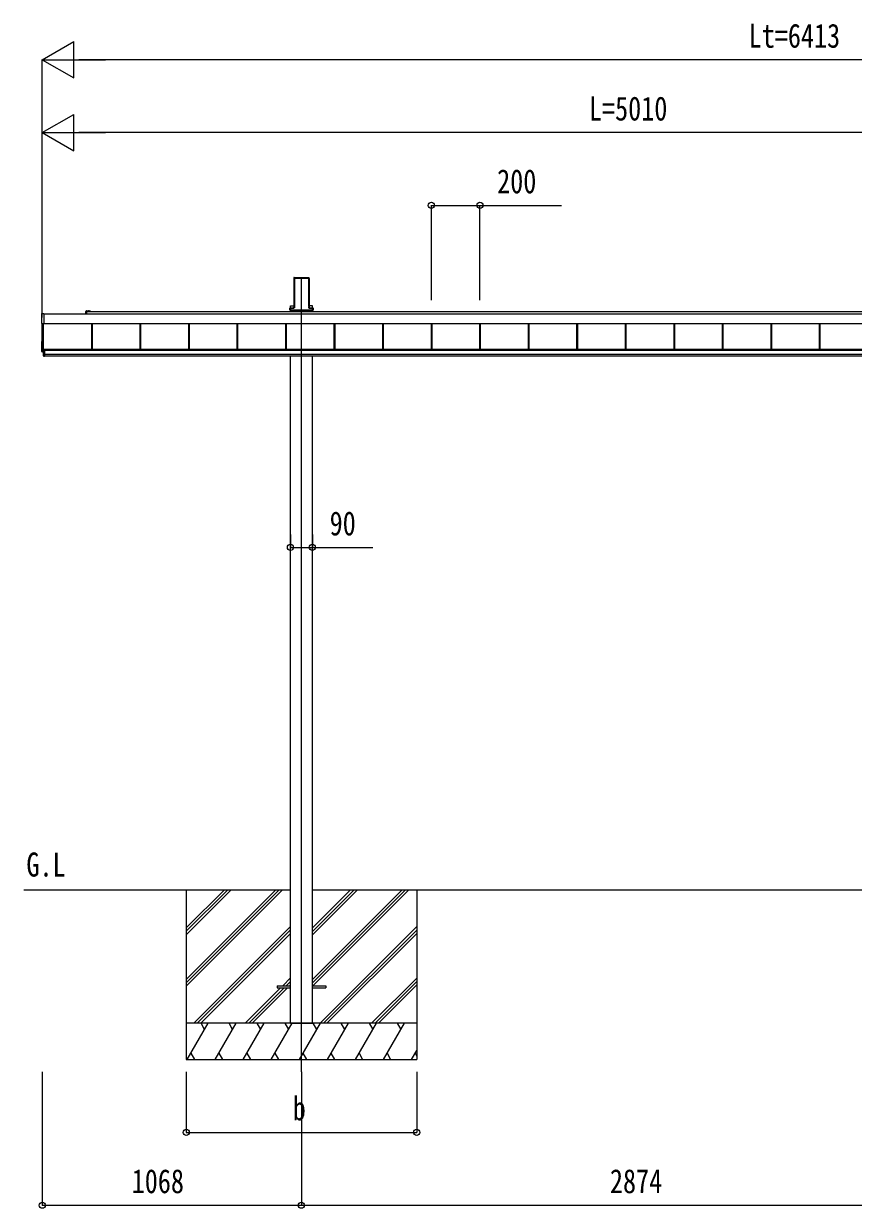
# Model space of a CAD drawing. Units: millimetres, scale not verified. Extents: x -12615 to 12615, y -8910 to 8910.
# Drawn here: x -3092 to 328, y -5528 to -646 of the extents above; entities that cross this region are included whole.
import ezdxf
from ezdxf.enums import TextEntityAlignment as Align

# ---------------------------------------------------------------- set-up
doc = ezdxf.new("R2010")
doc.units = ezdxf.units.MM
doc.header["$LTSCALE"] = 50
for name, color, linetype in [('0-2_USER1', 3, 'Continuous'), ('0-3_YKK_12', 2, 'Continuous'), ('0-5_YKK_A1', 4, 'Continuous'), ('0-6_YKK_D', 6, 'Continuous')]:
    doc.layers.add(name, color=color, linetype=linetype)
doc.styles.add('ＭＳ ゴシック', font='')
doc.styles.get('ＭＳ ゴシック').set_extended_font_data('MS Gothic')

msp = doc.modelspace()

# ---------------------------------------------------------------- linework, layer by layer
at = {"layer": '0-3_YKK_12'}
msp.add_line((-1946.94, -4965), (-1946.94, -1692.61), dxfattribs=at)
at = {"layer": '0-5_YKK_A1'}
for p, q in [((-1978.19, -1697.96), (-1978.19, -1814.63)), ((-1977.83, -1692.11), (-1978.18, -1697.61)), ((-1977.39, -1692.57), (-1977.83, -1692.11)), ((-1977.33, -1691.64), (-1975.29, -1691.64)), ((-1977.33, -1691.64), (-1976.89, -1692.11)), ((-1977.31, -1808.58), (-1977.31, -1693.46)), ((-1976.81, -1693.13), (-1976.81, -1808.26)), ((-1974.98, -1691.97), (-1975.29, -1691.64)), ((-1974.98, -1691.97), (-1918.9, -1691.97)), ((-1974.44, -1695.11), (-1919.44, -1695.11)), ((-1974.44, -1816.46), (-1974.44, -1695.11)), ((-1918.9, -1691.97), (-1918.59, -1691.64)), ((-1918.59, -1691.64), (-1916.55, -1691.64)), ((-1917.07, -1808.26), (-1917.07, -1693.13)), ((-1916.99, -1692.11), (-1916.55, -1691.64)), ((-1916.57, -1693.46), (-1916.57, -1808.58)), ((-1916.05, -1692.11), (-1916.49, -1692.57)), ((-1916.05, -1692.11), (-1915.7, -1697.61)), ((-1915.69, -1697.96), (-1915.69, -1814.63)), ((-3016.44, -1881.97), (-3016.44, -1840.94)), ((-3008.44, -1841.53), (1965.06, -1841.53)), ((-2835.44, -1841.53), (-2835.44, -1831.56)), ((-2832.94, -1829.06), (-2825.4, -1829.06)), ((-2832.94, -1831.56), (1665.06, -1831.56)), ((-2832.94, -1831.86), (-2832.94, -1841.53)), ((-2819.19, -1831.56), (-2832.64, -1831.56)), ((-2824.48, -1829.06), (-2819.19, -1829.06)), ((-1994.81, -1825.38), (-1994.81, -1825.88)), ((-1994.81, -1825.88), (-1994.35, -1825.88)), ((-1994.35, -1825.38), (-1994.35, -1818.5)), ((-1992.35, -1825.38), (-1994.35, -1825.38)), ((-1992.35, -1825.88), (-1994.35, -1825.88)), ((-1994.34, -1825.38), (-1994.34, -1825.88)), ((-1994.31, -1817.53), (-1979.3, -1817.53)), ((-1992.35, -1818.58), (-1992.35, -1825.38)), ((-1978.77, -1818.58), (-1992.35, -1818.58)), ((-1992.35, -1825.38), (-1901.53, -1825.38)), ((-1992.35, -1825.38), (-1992.35, -1825.88)), ((-1992.35, -1825.88), (-1901.53, -1825.88)), ((-1992.14, -1808.2), (-1978.19, -1808.2)), ((-1992.14, -1817.53), (-1992.14, -1808.2)), ((-1992.14, -1831.56), (-1992.14, -1825.88)), ((-1991.94, -1825.88), (-1991.94, -1831.56)), ((-1990.94, -1825.54), (-1902.94, -1825.54)), ((-1978.2, -1814.99), (-1978.3, -1816.6)), ((-1977.78, -1817.15), (-1977.4, -1811.06)), ((-1976.9, -1811.09), (-1977.28, -1817.18)), ((-1916.6, -1817.18), (-1916.98, -1811.09)), ((-1916.48, -1811.06), (-1916.1, -1817.15)), ((-1901.74, -1808.2), (-1915.69, -1808.2)), ((-1915.68, -1814.99), (-1915.58, -1816.6)), ((-1915.11, -1818.09), (-1901.53, -1818.09)), ((-1901.53, -1818.58), (-1915.11, -1818.58)), ((-1914.58, -1817.53), (-1899.57, -1817.53)), ((-1901.94, -1825.88), (-1901.94, -1831.56)), ((-1901.74, -1817.53), (-1901.74, -1808.2)), ((-1901.74, -1831.56), (-1901.74, -1825.88)), ((-1901.53, -1818.09), (-1901.53, -1818.58)), ((-1901.53, -1825.38), (-1901.53, -1818.58)), ((-1899.54, -1825.38), (-1901.53, -1825.38)), ((-1901.53, -1825.38), (-1901.53, -1825.88)), ((-1899.54, -1825.88), (-1901.53, -1825.88)), ((-1899.54, -1818.5), (-1899.54, -1825.38)), ((-1899.07, -1825.88), (-1899.54, -1825.88)), ((-1899.53, -1825.38), (-1899.53, -1825.88)), ((-1899.07, -1825.38), (-1899.07, -1825.88)), ((-3008.44, -1883.24), (-3015.97, -1882.78)), ((-3014.94, -1996.94), (-3014.94, -1882.84)), ((-3009.94, -2014.97), (-3009.94, -1883.15)), ((-3008.44, -1881.47), (1984.06, -1881.47)), ((-3008.44, -1881.71), (1984.06, -1881.71)), ((-3008.44, -1882.74), (-3008.44, -1883.24)), ((-2811.44, -1987.7), (-2811.44, -1881.71)), ((-2811.04, -1987.7), (-2811.04, -1881.71)), ((-2808.44, -1987.7), (-2808.44, -1881.71)), ((-2611.44, -1987.7), (-2611.44, -1881.71)), ((-2608.84, -1987.7), (-2608.84, -1881.71)), ((-2608.44, -1987.7), (-2608.44, -1881.71)), ((-2411.44, -1987.7), (-2411.44, -1881.71)), ((-2408.84, -1987.7), (-2408.84, -1881.71)), ((-2408.44, -1987.7), (-2408.44, -1881.71)), ((-2211.44, -1987.7), (-2211.44, -1881.71)), ((-2208.84, -1987.7), (-2208.84, -1881.71)), ((-2208.44, -1987.7), (-2208.44, -1881.71)), ((-2011.44, -1987.7), (-2011.44, -1881.71)), ((-2008.84, -1987.7), (-2008.84, -1881.71)), ((-2008.44, -1987.7), (-2008.44, -1881.71)), ((-1811.44, -1987.7), (-1811.44, -1881.71)), ((-1808.84, -1987.7), (-1808.84, -1881.71)), ((-1808.44, -1987.7), (-1808.44, -1881.71)), ((-1611.44, -1987.7), (-1611.44, -1881.71)), ((-1608.84, -1987.7), (-1608.84, -1881.71)), ((-1608.44, -1987.7), (-1608.44, -1881.71)), ((-1411.44, -1987.7), (-1411.44, -1881.71)), ((-1408.84, -1987.7), (-1408.84, -1881.71)), ((-1408.44, -1987.7), (-1408.44, -1881.71)), ((-1211.44, -1987.7), (-1211.44, -1881.71)), ((-1208.84, -1987.7), (-1208.84, -1881.71)), ((-1208.44, -1987.7), (-1208.44, -1881.71)), ((-1011.44, -1987.7), (-1011.44, -1881.71)), ((-1008.84, -1987.7), (-1008.84, -1881.71)), ((-1008.44, -1987.7), (-1008.44, -1881.71)), ((-811.44, -1987.7), (-811.44, -1881.71)), ((-808.84, -1987.7), (-808.84, -1881.71)), ((-808.44, -1987.7), (-808.44, -1881.71)), ((-611.44, -1987.7), (-611.44, -1881.71)), ((-608.84, -1987.7), (-608.84, -1881.71)), ((-608.44, -1987.7), (-608.44, -1881.71)), ((-411.44, -1987.7), (-411.44, -1881.71)), ((-408.84, -1987.7), (-408.84, -1881.71)), ((-408.44, -1987.7), (-408.44, -1881.71)), ((-211.44, -1987.7), (-211.44, -1881.71)), ((-208.84, -1987.7), (-208.84, -1881.71)), ((-208.44, -1987.7), (-208.44, -1881.71)), ((-11.44, -1987.7), (-11.44, -1881.71)), ((-11.44, -1987.7), (-11.44, -1881.71)), ((-8.84, -1987.7), (-8.84, -1881.71)), ((-8.84, -1987.7), (-8.84, -1881.71)), ((-8.44, -1987.7), (-8.44, -1881.71)), ((188.56, -1987.7), (188.56, -1881.71)), ((191.16, -1987.7), (191.16, -1881.71)), ((191.56, -1987.7), (191.56, -1881.71)), ((-3016.44, -1997.32), (-3016.44, -1956.29)), ((-3015.97, -1955.8), (-3014.94, -1955.73)), ((-3009.94, -1998.49), (-3015.97, -1998.13)), ((-3014.94, -1996.94), (-3009.94, -1996.94)), ((-3009.94, -1987.44), (-3006.44, -1987.44)), ((-3006.44, -1987.7), (1986.56, -1987.7)), ((-3006.44, -1989.71), (1986.56, -1989.71)), ((-3006.44, -1991.51), (1986.56, -1991.51)), ((-3006.44, -1991.51), (1986.56, -1991.51)), ((-3006.44, -2009.88), (-3009.94, -2009.88)), ((-3009.94, -2016.5), (-3006.44, -2016.5)), ((-3006.44, -2008.48), (1986.56, -2008.48)), ((-3006.44, -2014.97), (1986.56, -2014.97)), ((-1992.14, -4765), (-1992.14, -2014.97)), ((-1901.74, -4765), (-1901.74, -2014.97)), ((-3091.71, -4215), (-1992.14, -4215)), ((-2421.8, -4215), (-2421.8, -4915)), ((-2421.8, -4584.18), (-2052.62, -4215)), ((-2421.8, -4598.32), (-2038.48, -4215)), ((-2421.8, -4612.46), (-2024.34, -4215)), ((-2421.8, -4400.33), (-2236.47, -4215)), ((-2421.8, -4386.19), (-2250.61, -4215)), ((-2421.8, -4372.05), (-2264.75, -4215)), ((-1901.74, -4215), (881.86, -4215)), ((-1901.6, -4584.48), (-1532.12, -4215)), ((-1901.6, -4598.62), (-1517.98, -4215)), ((-1901.6, -4400.63), (-1715.97, -4215)), ((-1901.6, -4386.49), (-1730.11, -4215)), ((-1901.6, -4372.35), (-1744.25, -4215)), ((-1899.34, -4610.5), (-1503.84, -4215)), ((-1471.8, -4215), (-1471.8, -4915)), ((-2390.49, -4765), (-1992, -4366.51)), ((-2376.35, -4765), (-1992, -4380.65)), ((-1869.99, -4765), (-1471.8, -4366.81)), ((-1855.85, -4765), (-1471.8, -4380.95)), ((-2362.2, -4765), (-1992, -4394.8)), ((-1841.7, -4765), (-1471.8, -4395.1)), ((-2023.86, -4610.5), (-1992, -4578.64)), ((-1657.86, -4765), (-1471.8, -4578.94)), ((-2178.36, -4765), (-2032.86, -4619.5)), ((-2164.21, -4765), (-2018.71, -4619.5)), ((-2150.07, -4765), (-2004.57, -4619.5)), ((-2047, -4610.5), (-2047, -4619.5)), ((-2047, -4610.5), (-1992, -4610.5)), ((-2047, -4619.5), (-1992, -4619.5)), ((-2009.71, -4610.5), (-1992, -4592.78)), ((-1995.57, -4610.5), (-1992, -4606.93)), ((-1902, -4610.5), (-1847, -4610.5)), ((-1902, -4619.5), (-1847, -4619.5)), ((-1847, -4610.5), (-1847, -4619.5)), ((-1643.71, -4765), (-1471.8, -4593.08)), ((-1629.57, -4765), (-1471.8, -4607.23)), ((-1471.8, -4765), (-2421.8, -4765)), ((-2417.52, -4915), (-2330.92, -4765)), ((-2345.92, -4790.98), (-2360.92, -4765)), ((-2302.05, -4915), (-2215.45, -4765)), ((-2230.45, -4790.98), (-2245.45, -4765)), ((-2186.58, -4915), (-2099.98, -4765)), ((-2114.98, -4790.98), (-2129.98, -4765)), ((-2071.11, -4915), (-1984.51, -4765)), ((-1999.51, -4790.98), (-2014.51, -4765)), ((-1992.14, -4765), (-1901.74, -4765)), ((-1955.64, -4915), (-1869.04, -4765)), ((-1884.04, -4790.98), (-1899.04, -4765)), ((-1840.17, -4915), (-1753.57, -4765)), ((-1768.57, -4790.98), (-1783.57, -4765)), ((-1724.7, -4915), (-1638.1, -4765)), ((-1668.1, -4765), (-1653.1, -4790.98)), ((-1609.23, -4915), (-1522.63, -4765)), ((-1552.63, -4765), (-1537.63, -4790.98)), ((-1493.76, -4915), (-1471.8, -4876.96)), ((-2421.8, -4915), (-1471.8, -4915)), ((-2402.52, -4889.02), (-2387.53, -4915)), ((-2287.05, -4889.02), (-2272.06, -4915)), ((-2171.58, -4889.02), (-2156.58, -4915)), ((-2056.11, -4889.02), (-2041.11, -4915)), ((-1940.64, -4889.02), (-1925.64, -4915)), ((-1825.17, -4889.02), (-1810.17, -4915)), ((-1709.7, -4889.02), (-1694.7, -4915)), ((-1594.23, -4889.02), (-1579.23, -4915)), ((-1478.76, -4889.02), (-1471.8, -4901.08))]:
    msp.add_line(p, q, dxfattribs=at)
for points in [[(-3015.97, -1840.45), (-3008.44, -1839.99), (-3008.44, -1840.49), (-3008.44, -1882.74)], [(-1994.81, -1818.03), (-1994.81, -1825.38), (-1994.35, -1825.38)], [(-1992.35, -1818.58), (-1992.35, -1818.09), (-1978.77, -1818.09)], [(-1899.07, -1818.03), (-1899.07, -1825.38), (-1899.54, -1825.38)], [(-3009.94, -1987.44), (-3009.94, -2009.88), (-3009.94, -2016.5)], [(-3006.94, -1987.44), (-3006.94, -2009.88), (-3006.94, -2016.5)], [(-3006.44, -1987.44), (-3006.44, -2009.88), (-3006.44, -2016.5)]]:
    msp.add_lwpolyline(points, dxfattribs=at)
for centre, radius, start, end in [((-3015.94, -1840.95), 0.497, 93.16944, 179.94772), ((-2832.94, -1831.56), 2.5, 90, 180), ((-2832.64, -1831.86), 0.3, 90, 180), ((-2825.4, -1829.26), 0.2, 23.57818, 90), ((-2824.94, -1829.06), 0.3, 203.57818, 336.42182), ((-2824.48, -1829.26), 0.2, 90, 156.42182), ((-2819.19, -1830.31), 1.25, 270, 90), ((-1993.84, -1818.5), 0.501, 90.24971, 179.75029), ((-1900.04, -1818.5), 0.501, 0.24971, 89.75029), ((-3015.57, -1882), 0.873, 177.74142, 242.53793), ((-3015.94, -1956.29), 0.497, 93.16944, 179.94772), ((-3015.57, -1997.35), 0.873, 177.74142, 242.53793)]:
    msp.add_arc(centre, radius, start, end, dxfattribs=at)
for centre, major_axis, ratio, start_param, end_param in [((-1978.15, -1697.61), (0.031, 0.5), 0.061627, 1.5746234, 2.3600215), ((-1977.33, -1692.14), (0.346, -0.364), 0.996462, 2.3838095, 3.8892836), ((-1977.62, -1695.61), (0.22, 3.04), 0.070684, 5.5043854, 6.2286971), ((-1977.12, -1695.64), (0.22, 3.54), 0.060877, 5.5025319, 6.2268436), ((-1916.76, -1695.64), (-0.22, 3.54), 0.060877, 0.0563417, 0.7806534), ((-1916.26, -1695.61), (-0.22, 3.04), 0.070684, 0.0544883, 0.7787999), ((-1916.55, -1692.14), (-0.346, -0.364), 0.996462, 2.3939017, 3.8993758), ((-1915.73, -1697.61), (-0.031, 0.5), 0.061627, 3.9231638, 4.7085619), ((-1994.31, -1818.03), (0.355, -0.355), 0.99628, 2.358058, 3.9251274), ((-1992.35, -1818.49), (2, 0), 0.045872, 3.2026792, 4.712389), ((-1992.35, -1817.99), (1.5, 0), 0.061163, 3.2026792, 4.712389), ((-1979.3, -1816.53), (0.691, -0.728), 0.996462, 5.5254021, 7.0308762), ((-1978.78, -1817.08), (-0.693, 0.73), 0.992955, 2.3838095, 3.8892836), ((-1978.78, -1817.08), (1.04, -1.09), 0.996462, 5.5254021, 7.0308762), ((-1978.23, -1814.99), (0.031, 0.5), 0.061627, 4.716216, 5.5016142), ((-1977.62, -1811.06), (0.22, 3.5), 0.061627, 4.716216, 5.5016142), ((-1977.12, -1811.09), (0.22, 4), 0.053972, 4.7153191, 5.5007173), ((-1916.76, -1811.09), (-0.22, 4), 0.053972, 0.782468, 1.5678662), ((-1915.1, -1817.08), (-1.04, -1.09), 0.996462, 5.5354944, 7.0409685), ((-1916.26, -1811.06), (-0.22, 3.5), 0.061627, 0.7815711, 1.5669693), ((-1915.1, -1817.08), (0.693, 0.73), 0.992955, 2.3939017, 3.8993758), ((-1915.65, -1814.99), (-0.031, 0.5), 0.061627, 0.7815711, 1.5669693), ((-1914.58, -1816.53), (-0.691, -0.728), 0.996462, 5.5354944, 7.0409685), ((-1901.53, -1817.99), (1.5, 0), 0.061163, 4.712389, 6.2220988), ((-1901.53, -1818.49), (2, 0), 0.045872, 4.712389, 6.2220988), ((-1899.57, -1818.03), (-0.355, -0.355), 0.99628, 2.358058, 3.9251274)]:
    msp.add_ellipse(centre, major_axis=major_axis, ratio=ratio, start_param=start_param, end_param=end_param, dxfattribs=at)
at = {"layer": '0-6_YKK_D'}
for p, q in [((-3014.94, -794.64), (-2885.04, -719.64)), ((-2885.04, -869.64), (-2885.04, -719.64)), ((-3014.94, -1840.08), (-3014.94, -793.64)), ((-3014.94, -794.64), (-2885.04, -869.64)), ((-3014.94, -794.64), (-2755.13, -794.64)), ((3248.06, -794.64), (-2864.94, -794.64)), ((-3014.94, -1094.64), (-2885.04, -1019.64)), ((-2885.04, -1169.64), (-2885.04, -1019.64)), ((-3014.94, -1856.27), (-3014.94, -1093.64)), ((-3014.94, -1094.64), (-2885.04, -1169.64)), ((-3014.94, -1094.64), (-2755.13, -1094.64)), ((1845.06, -1094.64), (-2864.94, -1094.64)), ((-1411.44, -1784.79), (-1411.44, -1393.64)), ((-1211.44, -1784.79), (-1211.44, -1393.64)), ((-1992.14, -2751.35), (-1992.14, -2805.37)), ((-1901.74, -2751.35), (-1901.74, -2805.37)), ((-3014.94, -4965), (-3014.94, -5516)), ((-2421.8, -4965), (-2421.8, -5216)), ((-1946.94, -4966), (-1946.94, -5516)), ((-1946.94, -4966), (-1946.94, -5516)), ((-1471.8, -4965), (-1471.8, -5216)), ((-2421.8, -5215), (-1471.8, -5215)), ((-3014.94, -5515), (-1946.94, -5515)), ((-1946.94, -5515), (927.06, -5515))]:
    msp.add_line(p, q, dxfattribs=at)
for points in [[(-1411.44, -1394.64), (-1211.44, -1394.64), (-875.64, -1394.64)], [(-1992.14, -2804.37), (-1901.74, -2804.37), (-1652.34, -2804.37)]]:
    msp.add_lwpolyline(points, dxfattribs=at)
for centre in [(-1411.44, -1394.64), (-1211.44, -1394.64), (-1992.14, -2804.37), (-1901.74, -2804.37), (-2421.8, -5215), (-1471.8, -5215), (-3014.94, -5515), (-1946.94, -5515), (-1946.94, -5515)]:
    msp.add_circle(centre, 12.75, dxfattribs=at)

# ---------------------------------------------------------------- texts
at = {"layer": '0-2_USER1', "style": 'ＭＳ ゴシック', "width": 0.8}
msp.add_text('G.L', height=98.97, dxfattribs=at).set_placement((-3080.57, -4190.24), align=Align.BOTTOM_LEFT)
at = {"layer": '0-6_YKK_D', "style": 'ＭＳ ゴシック', "width": 0.8}
for s, p in [('Lt=6413', (-103.64, -774.64)), ('L=5010', (-761.94, -1074.64)), ('200', (-1140.44, -1374.64)), ('90', (-1830.74, -2784.37)), ('b', (-1982.8, -5195)), ('1068', (-2646.54, -5495)), ('2874', (-675.54, -5495))]:
    msp.add_text(s, height=98.97, dxfattribs=at).set_placement(p, align=Align.BOTTOM_LEFT)

doc.saveas('drawing.dxf')
